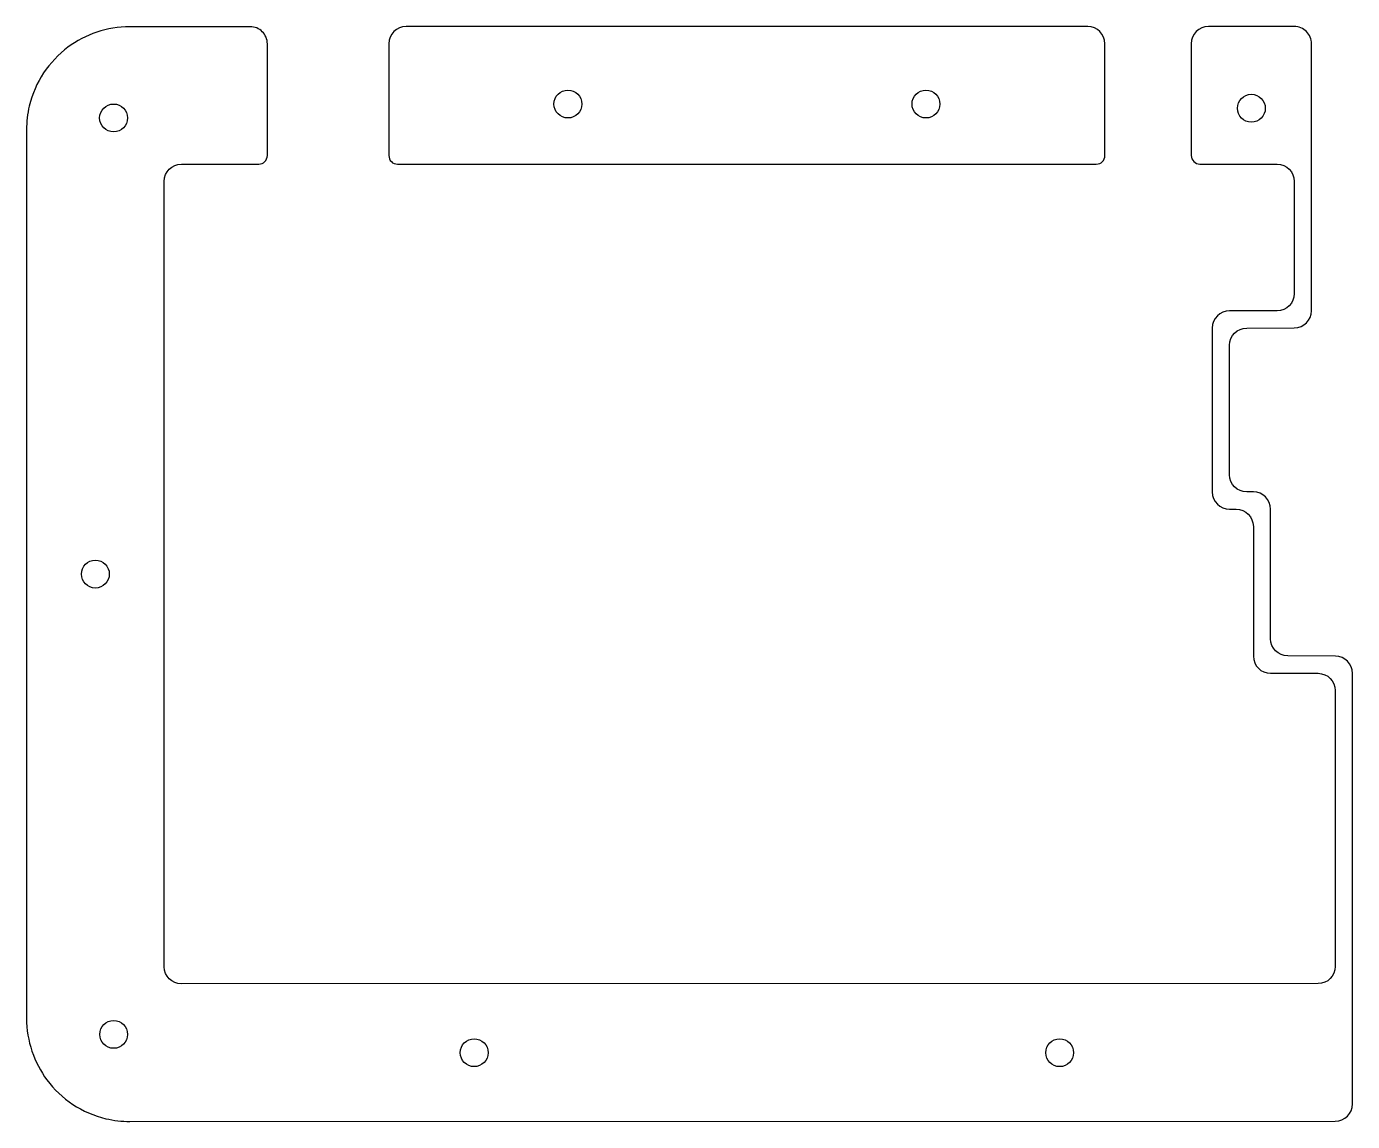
# Model space of a CAD drawing. Header units: millimetres. Extents: x 60 to 214, y -140 to -13.
import ezdxf

# ---------------------------------------------------------------- set-up
doc = ezdxf.new("R2010")
doc.units = ezdxf.units.MM
doc.layers.get('0').update_dxf_attribs({"linetype": 'CONTINUOUS'})

msp = doc.modelspace()

# ---------------------------------------------------------------- linework, layer by layer
for p, q in [((86.19, -12.57), (72.2, -12.57)), ((183.54, -12.55), (104.31, -12.55)), ((207.55, -12.55), (197.57, -12.55)), ((88.19, -27.55), (88.19, -14.57)), ((102.31, -14.55), (102.31, -27.55)), ((185.54, -21.56), (185.54, -14.55)), ((195.57, -14.55), (195.57, -27.54)), ((209.55, -28.55), (209.55, -14.55)), ((185.54, -21.56), (185.54, -21.56)), ((185.54, -27.55), (185.54, -21.56)), ((60.2, -24.57), (60.2, -127.82)), ((78.2, -28.55), (87.19, -28.55)), ((103.31, -28.55), (184.54, -28.55)), ((196.57, -28.54), (205.55, -28.55)), ((209.55, -45.59), (209.55, -28.55)), ((209.55, -28.55), (209.55, -28.55)), ((207.55, -30.55), (207.55, -43.59)), ((205.55, -45.59), (200.02, -45.6)), ((198.02, -47.6), (198.02, -66.65)), ((202.02, -47.6), (207.55, -47.59)), ((200.02, -64.65), (200.02, -49.6)), ((202.79, -66.65), (202.03, -66.65)), ((200.02, -68.65), (200.79, -68.65)), ((204.79, -83.71), (204.79, -68.65)), ((202.79, -70.65), (202.79, -85.73)), ((212.32, -85.74), (206.78, -85.71)), ((204.79, -87.73), (210.32, -87.73)), ((214.31, -137.79), (214.31, -87.74)), ((212.31, -89.73), (212.31, -121.8)), ((210.31, -123.8), (78.2, -123.82)), ((72.2, -139.82), (212.31, -139.79))]:
    msp.add_line(p, q)
for centre in [(123.12, -21.56), (164.74, -21.56), (70.32, -23.18), (202.56, -22.05), (68.2, -76.2), (70.33, -129.7), (112.23, -131.83), (180.28, -131.83)]:
    msp.add_circle(centre, 1.62)
for centre, start, end in [((86.19, -14.57), 0, 90.0093), ((104.31, -14.55), 90, 180), ((183.54, -14.55), 0.0093, 90), ((197.57, -14.55), 90.0093, 180), ((207.55, -14.55), 0, 90.0093), ((212.31, -137.79), -89.988, 0)]:
    msp.add_arc(centre, 2, start, end)
for points, knots in [([(72.2, -12.57), (69.55, -12.57), (67.02, -13.47), (65.02, -14.96), (62.81, -16.61), (61.19, -19.01), (60.52, -21.8), (60.31, -22.7), (60.2, -23.63), (60.2, -24.57)], [1, 1, 1, 1, 1.405692, 1.405692, 1.405692, 1.85574, 1.85574, 1.85574, 2, 2, 2, 2]), ([(78.2, -123.82), (77.09, -123.82), (76.2, -122.93), (76.2, -121.83), (76.2, -106.68), (76.2, -49.89), (76.2, -30.55), (76.2, -29.44), (77.09, -28.55), (78.2, -28.55)], [-28, -28, -28, -28, -27, -27, -27, -26, -26, -26, -25, -25, -25, -25]), ([(60.2, -127.82), (60.2, -130.47), (61.09, -133), (62.58, -135), (64.23, -137.21), (66.63, -138.84), (69.43, -139.5), (70.32, -139.71), (71.26, -139.82), (72.2, -139.82), (72.2, -139.82), (72.2, -139.82), (72.2, -139.82)], [3, 3, 3, 3, 3.405542, 3.405542, 3.405542, 3.855516, 3.855516, 3.855516, 4, 4, 4, 4.000004, 4.000004, 4.000004, 4.000004])]:
    msp.add_open_spline(points, degree=3, knots=knots)
for points in [[(87.19, -28.55), (87.74, -28.55), (88.19, -28.1), (88.19, -27.55)], [(102.31, -27.55), (102.31, -28.1), (102.76, -28.55), (103.31, -28.55)], [(184.54, -28.55), (185.1, -28.55), (185.54, -28.1), (185.54, -27.55)], [(195.57, -27.54), (195.57, -28.09), (196.02, -28.54), (196.57, -28.54)], [(205.55, -28.55), (206.66, -28.55), (207.55, -29.45), (207.55, -30.55)], [(207.55, -43.59), (207.55, -44.69), (206.66, -45.59), (205.55, -45.59)], [(200.02, -45.6), (198.92, -45.61), (198.02, -46.5), (198.02, -47.6)], [(207.55, -47.59), (208.66, -47.58), (209.55, -46.69), (209.55, -45.59)], [(200.02, -49.6), (200.02, -48.5), (200.92, -47.6), (202.02, -47.6)], [(202.03, -66.65), (200.92, -66.65), (200.02, -65.76), (200.02, -64.65)], [(198.02, -66.65), (198.02, -67.76), (198.92, -68.65), (200.02, -68.65)], [(204.79, -68.65), (204.79, -67.55), (203.89, -66.65), (202.79, -66.65)], [(200.79, -68.65), (201.89, -68.65), (202.79, -69.55), (202.79, -70.65)], [(206.78, -85.71), (205.68, -85.71), (204.79, -84.81), (204.79, -83.71)], [(202.79, -85.73), (202.79, -86.84), (203.68, -87.73), (204.79, -87.73)], [(214.31, -87.74), (214.31, -86.64), (213.42, -85.75), (212.32, -85.74)], [(210.32, -87.73), (211.42, -87.74), (212.31, -88.63), (212.31, -89.73)], [(212.31, -121.8), (212.31, -122.91), (211.42, -123.8), (210.31, -123.8)]]:
    msp.add_open_spline(points, degree=3)

doc.saveas('drawing.dxf')
